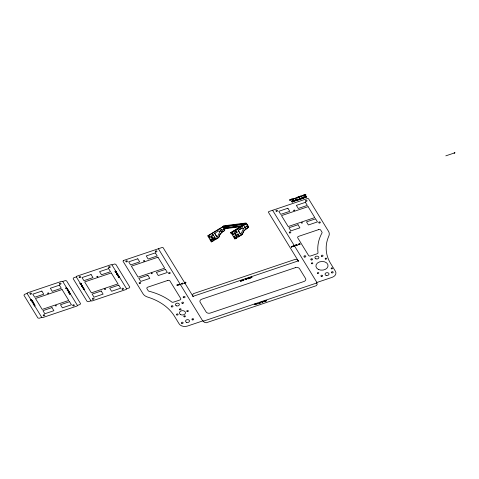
<?xml version="1.0" encoding="UTF-8"?>
<svg xmlns="http://www.w3.org/2000/svg" width="479" height="479" viewBox="0 0 479 479"><rect width="100%" height="100%" fill="white"/><g stroke="black" fill="none" stroke-linecap="round" stroke-linejoin="round"><path stroke-width="0.72" d="M222.262 231.968L224.501 230.644L224.855 229.824A2.437 1.742 -3.1 0 0 224.753 229.345L223.25 226.477L207.826 235.794L211.215 241.877L213.49 240.692L212.802 239.081L213.371 240.703L211.359 241.925M246.553 223.4L245.996 222.992L223.394 225.872L223.25 226.381L246.535 223.376L231.171 232.908L234.728 238.883C239.566 238.195 234.512 236.584 236.955 235.704M234.872 238.931L237.003 237.698L236.189 236.105M213.383 238.674L214.424 240.069L218.274 237.746A2.048 1.467 -3.1 0 0 218.921 236.842L219.945 234.417L221.717 232.465M214.424 240.069L218.394 237.728A2.048 1.467 -3.1 0 0 219.047 236.83L220.065 234.405L221.4 232.746M236.889 235.68L237.931 237.075L241.781 234.752A2.048 1.467 -3.1 0 0 242.434 233.848L244.062 230.698M237.931 237.075L241.901 234.734A2.048 1.467 -3.1 0 0 242.554 233.836L243.811 231.052M223.124 226.549L224.633 229.363A2.437 1.742 -3.1 0 1 224.735 229.842L224.382 230.662M222.939 226.657L223.352 226.519L223.154 226.214M219.011 229.034L219.43 228.782M27.081 293.465L27.411 292.861L61.881 281.245L62.719 281.46L65.354 280.574L66.611 280.898L80.544 303.584L80.047 304.5L77.412 305.386L77.083 305.997L42.607 317.607L41.769 317.391L39.14 318.278L37.883 317.954L23.95 295.268L24.447 294.351L27.081 293.465L41.769 317.391M76.293 276.892L76.622 276.281L111.098 264.671L111.936 264.887L114.565 264.001L115.822 264.324L129.755 287.011L129.258 287.927L126.624 288.813L126.294 289.418L91.824 301.034L90.986 300.818L88.352 301.704L87.094 301.381L73.161 278.694L73.658 277.778L76.293 276.892L90.986 300.818M244.769 226.848L244.625 227.291A1.611 1.15 -3.1 0 0 244.709 227.657L245.152 228.07M214.766 233.201L217.005 237.153L217.55 236.788L219.699 232.046L218.795 230.794L214.688 233.291L217.005 237.153M242.212 227.83L238.291 230.345L240.326 234.045L240.967 233.896L243.248 229.273L242.548 227.902L238.171 230.363L240.518 234.159M246.829 226.04L246.877 226.573M247.996 227.561L248.248 226.848A2.437 1.742 -3.1 0 0 248.146 226.369L246.619 223.711L248.266 226.351A2.437 1.742 -3.1 0 1 248.367 226.83L248.116 227.549L244.212 230.387M243.943 230.716L248.014 227.651M223.31 226.585L246.613 223.699L231.315 232.974M244.847 226.765L244.506 227.309A1.611 1.15 -3.1 0 0 244.589 227.675L245.374 228.118M221.148 229.477L220.807 230.219A2.311 1.653 -3.1 0 0 220.939 230.794L221.322 231.243M224.184 228.339L240.608 226.25A2.431 1.742 -3.1 0 0 241.644 225.908L243.841 224.495L241.584 225.807A2.431 1.742 -3.1 0 1 240.548 226.148L224.124 228.238M221.597 232.477L222.04 232.201M181.421 284.071L181.523 284.065M82.747 286.292L82.442 286.28M117.553 274.204L117.828 274.383L117.445 274.287M221.921 232.213L224.262 230.746M207.802 235.967L223.238 226.699M208.754 236.339L209.413 235.943L210.305 237.494L209.652 237.889L208.754 236.339L209.748 237.829M212.257 234.219L212.91 233.824L213.808 235.375L213.149 235.776L212.257 234.219L213.245 235.716M210.922 236.111L211.67 235.656L212.975 237.907L212.221 238.362L210.922 236.111L212.317 238.303M210.491 239.344L211.149 238.943L212.041 240.494L211.389 240.895L210.491 239.344L211.173 238.985M213.987 237.225L214.646 236.83L215.544 238.38L214.885 238.776L213.987 237.225L214.67 236.871M212.682 239.099L213.442 238.698M240.554 226.717L230.399 232.854L231.189 232.908M230.459 232.956L240.871 226.663L224.423 228.752M232.267 233.345L232.926 232.95L233.818 234.5L233.165 234.896L232.267 233.345L233.261 234.836M235.764 231.231L236.422 230.83L237.321 232.387L236.662 232.782L235.764 231.231L236.758 232.722M234.429 233.117L235.183 232.662L236.482 234.914L235.734 235.369L234.429 233.117L235.207 232.704M234.003 236.351L234.656 235.949L235.554 237.506L234.896 237.901L234.003 236.351L234.991 237.841M237.5 234.231L238.159 233.836L239.051 235.387L238.398 235.788L237.5 234.231L238.494 235.728M221.136 229.417L221.921 229.351L222.561 229.932A2.311 1.653 -3.1 0 1 222.687 230.513L222.238 231.327L221.322 231.333M244.817 226.717L245.811 227.082A1.611 1.15 -3.1 0 1 245.895 227.447L245.146 228.118M223.43 228.962C223.95 230.357 222.885 228.226 223.567 229.651M219.927 231.076C220.43 232.483 219.43 230.309 220.065 231.764M246.942 225.968C245.901 226.98 248.218 226.387 246.769 226.004M243.44 228.082C243.961 229.489 242.901 227.309 243.577 228.77M445.811 155.849L453.882 153.13M454.17 153.035L455.05 152.735M67.042 288.55L66.683 288.675L67.15 288.735M116.253 271.976L115.894 272.096L116.367 272.156M31.56 300.71L31.093 300.752L32.099 300.411L32.321 300.794L31.668 300.89M80.771 284.131L80.304 284.179L81.31 283.837L81.532 284.215L80.885 284.316M69.054 291.813L68.719 291.927L69.192 292.04M118.265 275.239L117.93 275.347L118.403 275.461M193.157 296.297L298.13 260.941M203.497 321.134L316.607 283.035M257.834 303.908C256.439 303.614 257.971 302.794 258.283 303.758L257.48 303.716L258.097 303.722M221.945 231.435L220.819 230.812A2.311 1.653 -3.1 0 1 220.687 230.231L221.256 229.399A0.701 0.503 -3.1 0 1 221.46 229.309M224.094 228.184L240.219 226.19M68.371 290.831L68.228 290.861M295.735 245.763L295.8 245.715M243.769 224.465L224.352 226.914A2.521 1.802 -3.1 0 0 223.501 227.16M454.212 152.52L454.721 153.346M272.587 210.275L316.918 282.46M158.381 248.745L202.707 320.93M111.936 264.887L126.624 288.813M62.719 281.46L77.412 305.386M234.548 233.099L235.83 235.315M214.107 237.213L214.981 238.722M210.61 239.326L211.484 240.835M33.225 302.86L33.536 302.866M33.698 304.123C32.746 304.842 34.973 304.351 34.105 303.68L33.099 304.015L33.698 304.123M68.701 292.124C67.755 292.849 69.976 292.352 69.108 291.681L68.102 292.022L68.701 292.124M82.909 287.55C81.963 288.268 84.184 287.771 83.316 287.101L82.31 287.442L82.909 287.55M117.912 275.551C116.966 276.269 119.187 275.778 118.319 275.108L117.313 275.443L117.912 275.551M299.674 196.839C298.8 197.773 298.585 195.827 299.674 196.839M300.567 196.54C299.692 197.468 299.483 195.522 300.567 196.54M34.326 305.83C34.716 306.045 35.015 305.985 35.129 305.566L34.326 305.83M69.329 293.837C69.748 294.238 70.527 293.747 70.132 293.573L69.329 293.837M83.538 289.256C83.957 289.657 84.735 289.166 84.346 288.993L83.538 289.256M118.541 277.257C118.96 277.658 119.738 277.173 119.349 277L118.541 277.257M32.285 302.524C32.943 303.614 33.943 301.477 32.285 302.524M67.288 290.525C67.946 291.621 68.946 289.484 67.288 290.525M81.496 285.945C82.154 287.041 83.154 284.903 81.496 285.945M116.499 273.952C117.157 275.042 118.157 272.904 116.499 273.952M291.268 199.677C290.819 200.623 289.993 198.707 291.268 199.677M32.865 301.86L32.404 302.01L32.865 301.86M67.868 289.861L67.407 290.011L67.868 289.861M82.077 285.28L81.622 285.436L82.077 285.28M117.086 273.287L116.601 273.539L116.702 273.132C117.379 273.814 115.301 273.581 117.086 273.287M47.72 293.232C48.984 294.657 48.924 291.795 47.72 293.232M96.932 276.658C98.093 278.054 98.339 275.311 96.944 276.593M143.628 260.929C144.628 262.39 145.179 259.558 143.634 260.893M301.117 195.971C302.83 197.444 302.033 195.097 301.117 195.971M301.387 222.825C302.399 224.286 302.926 221.454 301.393 222.789M55.366 305.686C56.624 307.093 56.618 304.285 55.372 305.656M151.28 273.383C152.49 274.814 152.615 271.958 151.28 273.383M250.93 277.233L251.319 277.748L252.032 277.586L251.595 276.874L250.93 277.233M265.318 300.668L265.707 301.183L266.42 301.016L265.983 300.303L265.318 300.668M297.693 197.097C298.261 198.851 296.507 197.168 297.693 197.097M294.789 198.462C293.855 198.252 294.244 198.923 295.19 198.569C296.166 197.809 294.603 198.354 294.789 198.462M296.22 197.983C295.178 197.695 295.759 198.504 296.687 198.055C297.501 197.318 296.052 197.893 296.22 197.983M293.741 210.353C295.04 211.784 294.896 208.934 293.741 210.353M104.584 289.1C105.823 290.537 105.781 287.711 104.584 289.1M292.424 199.264L291.657 199.036L292.034 199.545L292.914 199.587L292.412 198.779L292.424 199.264M33.201 302.405L32.38 302.686L33.201 302.405M68.204 290.412L67.383 290.687L68.204 290.412M82.418 285.831L81.592 286.107L82.418 285.831M117.421 273.832L116.595 274.114L117.421 273.832M299.447 196.893L299.094 196.941L299.447 196.893M300.339 196.594L299.986 196.641L300.339 196.594M251.08 277.209C251.457 278.449 252.205 276.611 251.08 277.209M265.474 300.638C265.845 301.878 266.599 300.04 265.474 300.638M299.513 199.036L299.165 199.701L299.303 198.492L300.423 199.276L299.513 199.036M306.608 196.851L305.608 197.204L306.674 197.12L306.722 196.57L306.123 196.246L305.243 196.647L305.464 197.007C306.668 196.875 304.65 196.408 306.344 196.444L306.608 196.851M302.908 195.432L303.345 195.624L302.908 195.432M181.625 283.43L181.798 283.957L182.379 283.945L182.056 283.323L181.625 283.43M245.14 279.083L245.314 279.616L245.901 279.604L245.571 278.976L245.14 279.083M259.528 302.518L259.708 303.045L260.289 303.033L259.959 302.411L259.528 302.518M295.83 244.961L296.01 245.488L296.591 245.476L296.262 244.853L295.83 244.961M32.195 300.818L31.68 300.668L32.195 300.818M81.406 284.245L80.891 284.095L81.406 284.245M303.59 195.594C302.668 196.983 302.447 194.27 303.59 195.594M182.421 283.161C183.301 284.568 182.691 282.658 182.421 283.161M245.937 278.814C246.817 280.227 246.206 278.317 245.937 278.814M260.325 302.249C261.211 303.656 260.594 301.746 260.325 302.249M296.627 244.691C297.513 246.098 296.896 244.194 296.627 244.691M177.583 285.388L177.098 285.562L177.493 285.64L177.619 285.143L176.919 284.999L177.583 285.388M241.099 281.047L240.614 281.221L241.212 281.131L241.141 280.796L240.434 280.658L241.099 281.047M255.493 304.482L255.008 304.65L255.403 304.728L255.529 304.231L254.822 304.087L255.493 304.482M291.795 246.924L291.31 247.092L291.705 247.176L291.831 246.673L291.124 246.529L291.795 246.924M178.685 285.125L178.116 284.574L178.685 285.125M242.206 280.784L241.638 280.227L242.206 280.784M256.594 304.213L256.026 303.662L256.594 304.213M292.897 246.655L292.328 246.104L292.897 246.655M184.96 282.299L185.223 283.035L185.235 282.263L186.014 282.766L185.613 282.191L184.96 282.299M299.171 243.829L299.435 244.565L299.447 243.793L300.225 244.302L299.824 243.727L299.171 243.829M290.112 200.012L289.711 200.396L289.567 199.737C290.04 199.252 290.951 200.941 290.112 200.012M249.912 277.479L250.05 278.054L250.87 277.868L250.667 277.389L249.912 277.479M264.306 300.908L264.444 301.483L265.258 301.303L265.055 300.824L264.306 300.908M123.325 260.552L122.989 261.163L143.005 293.747A9.568 6.85 -3.1 0 0 147.712 297.1A54.211 38.799 -3.1 0 1 174.38 316.104L179.158 323.882A6.377 4.562 -3.1 0 0 187.534 326.037L203.258 320.744L204.168 322.223L206.263 322.762L316.445 285.646L317.278 284.125L316.368 282.646L332.091 277.353A6.377 4.562 -3.1 0 0 335.408 271.258L330.63 263.48A54.211 38.799 -3.1 0 1 328.816 236.099A9.568 6.85 -3.1 0 0 328.492 231.273L308.482 198.683L307.644 198.468L268.701 211.586L268.372 212.197L298.513 261.283L297.459 259.852L295.363 259.313L193.312 293.687L192.486 295.208L193.247 296.735L163.099 247.655L162.261 247.439L123.325 260.552M30.842 300.01L30.967 300.471L32.003 300.255L30.925 300.273L31.662 299.698L30.842 300.01M65.845 288.011L65.97 288.478L67.006 288.262L65.928 288.28L66.665 287.705L65.845 288.011M80.053 283.43L80.179 283.897L81.214 283.682L80.137 283.7L80.873 283.125L80.053 283.43M115.056 271.437L115.182 271.898L116.217 271.683L115.14 271.707L115.876 271.126L115.056 271.437M69.467 293.849L69.886 293.974L69.467 293.849M83.681 289.268L84.094 289.394L83.681 289.268M118.684 277.275L119.097 277.401L118.684 277.275M67.329 288.903L66.096 288.759L67.102 288.418L67.329 288.903M116.541 272.323L115.307 272.18L116.313 271.844L116.541 272.323M32.985 301.956C31.351 302.135 32.35 302.411 32.482 301.704L32.985 301.956M67.988 289.963C66.359 290.142 67.353 290.412 67.485 289.705L67.988 289.963M82.202 285.382C80.568 285.562 81.562 285.831 81.699 285.125L82.202 285.382M179.625 284.556L180.194 284.634L179.625 284.556M296.285 200.18L297.058 200.282L296.285 200.18M300.644 198.713L301.411 198.815L300.644 198.713M243.146 280.215L243.709 280.293L243.146 280.215M293.837 246.092L294.399 246.17L293.837 246.092M301.231 196.659L300.411 196.097L301.231 196.659M181.822 283.394L182.182 283.975L181.822 283.394M245.338 279.053L245.697 279.634L245.338 279.053M296.034 244.925L296.393 245.505L296.034 244.925M259.732 302.483L260.091 303.063L259.732 302.483M177.104 284.987L177.428 285.215L177.104 284.987M183.074 283.616L182.649 283.478L183.074 283.616M240.626 280.64L240.943 280.874L240.626 280.64M246.589 279.275L246.164 279.137L246.589 279.275M291.316 246.517L291.633 246.751L291.316 246.517M297.279 245.152L296.86 245.014L297.279 245.152M255.014 304.075L255.331 304.303L255.014 304.075M260.977 302.71L260.558 302.566L260.977 302.71M34.213 304.165L33.716 303.92L34.213 304.165M83.424 287.592L82.927 287.346L83.424 287.592M179.613 284.46L179.559 284.837L180.373 284.67C180.553 283.664 178.649 284.562 179.613 284.46M296.267 200.042L296.19 200.557L297.303 200.33C296.321 198.264 297.13 200.683 295.729 199.695L294.747 200.378C293.226 199.599 296.705 202.306 295.483 199.779L296.267 200.042M300.626 198.575L300.549 199.09L301.662 198.863C300.68 196.797 301.483 199.216 300.088 198.222L300.626 198.575M243.134 280.113L243.075 280.496L243.889 280.329C244.068 279.323 242.164 280.215 243.134 280.113M293.825 245.99L293.765 246.374L294.585 246.2C294.765 245.194 292.855 246.092 293.825 245.99M250.182 277.431L250.146 277.97L250.733 277.856L250.182 277.431M264.57 300.866L264.54 301.405L265.121 301.285L264.57 300.866M244.943 279.724L244.943 279.724M259.301 303.105L259.576 303.291L259.301 303.105M184.349 282.82L184.199 283.251L185.002 283.107L184.565 282.4L184.349 282.82M298.561 244.35L298.405 244.781L299.207 244.643L298.776 243.931L298.561 244.35M184.403 282.903L184.816 283.071L184.403 282.903M298.609 244.44L299.028 244.601L298.609 244.44M291.43 199.108L291.795 199.695L291.43 199.108M293.136 198.534L293.316 199.288C292.16 199.851 294.884 198.935 293.549 199.21L293.136 198.534M298.483 196.731L298.98 197.546L298.483 196.731M303.752 194.959L304.249 195.767L303.752 194.959M304.195 194.809L304.56 195.396L304.195 194.809M304.644 194.66L304.925 195.54L305.273 195.426L305.141 194.803L306.033 195.169L305.536 194.36L305.716 195.067L304.872 194.582L305.033 195.3L304.644 194.66M291.843 199.779L291.843 199.779M304.608 195.474L304.608 195.474M292.459 200.797L291.436 201.138L292.346 200.97L292.549 201.3L291.861 201.665L292.801 201.707L292.058 202.096L293.052 201.761L292.459 200.797M292.926 200.635L293.346 201.659L293.483 200.617L294.651 201.222L294.058 200.252L294.393 201.138L293.489 200.45L293.423 201.443L292.926 200.635M297.872 198.971L297.962 199.474L297.315 199.689L298.213 199.887L297.543 200.246L298.465 199.935L297.872 198.971M301.89 197.617L302.231 198.534C300.722 199.174 304.057 198.055 302.411 198.468L301.89 197.617M302.728 197.336L303.309 198.306L302.842 197.546C305.883 199.767 302.399 195.163 303.914 197.851L302.728 197.336M303.973 196.917C304.56 199.216 305.578 196.115 304.883 196.965L303.973 196.917M295.327 200.306L294.866 200.462L295.393 200.851L295.327 200.306M304.895 197.085L304.428 197.24L304.955 197.629L304.895 197.085M41.859 291.1L32.794 294.154L34.698 297.249L43.763 294.196L41.859 291.1M59.402 285.191L50.343 288.244L52.241 291.34L61.306 288.286L59.402 285.191M91.076 274.527L82.011 277.581L83.909 280.676L92.974 277.622L91.076 274.527M108.619 268.617L99.554 271.671L101.452 274.766L110.517 271.713L108.619 268.617M137.772 258.798L128.707 261.851L130.605 264.947L139.67 261.893L137.772 258.798M155.316 252.888L146.251 255.942L148.155 259.037L157.22 255.984L155.316 252.888M287.879 208.239L278.814 211.293L280.718 214.382L289.783 211.329L287.879 208.239M305.422 202.33L296.363 205.383L298.261 208.473L307.326 205.419L305.422 202.33M62.066 289.526L35.452 298.489L42.17 309.416L68.778 300.453L62.066 289.526M111.278 272.946L84.669 281.909L91.381 292.843L117.99 283.879L111.278 272.946M157.974 257.217L131.366 266.18L138.078 277.113L164.692 268.15L157.974 257.217M308.087 206.659L281.472 215.622L288.19 226.555L314.799 217.592L308.087 206.659M69.485 292.789C67.671 293.831 70.85 292.998 69.485 292.789M118.696 276.209C116.882 277.257 120.061 276.425 118.696 276.209M34.482 304.782C32.668 305.83 35.847 304.997 34.482 304.782M83.693 288.208C81.879 289.25 85.058 288.418 83.693 288.208M51.995 307.602L42.93 310.655L44.828 313.751L53.893 310.697L51.995 307.602M69.539 301.692L60.474 304.746L62.372 307.841L71.437 304.788L69.539 301.692M101.207 291.028L92.142 294.076L94.04 297.172L103.105 294.118L101.207 291.028M118.75 285.119L109.685 288.166L111.583 291.262L120.648 288.208L118.75 285.119M147.903 275.299L138.838 278.347L140.742 281.442L149.807 278.389L147.903 275.299M165.453 269.39L156.388 272.437L158.286 275.533L167.351 272.479L165.453 269.39M298.016 224.735L288.951 227.788L290.849 230.884L299.914 227.83L298.016 224.735M315.559 218.825L306.494 221.879L308.392 224.974L317.457 221.921L315.559 218.825M167.842 280.407L147.777 287.161A1.593 1.144 -3.1 0 0 146.951 288.687L148.161 290.651A1.593 1.144 -3.1 0 0 148.999 291.226A59.24 42.397 -3.1 0 1 171.59 301.896A1.593 1.144 -3.1 0 0 173.446 302.159L179.87 299.998A1.593 1.144 -3.1 0 0 180.703 298.471L169.937 280.945A1.593 1.144 -3.1 0 0 167.842 280.407M318.649 229.609L298.591 236.363A1.593 1.144 -3.1 0 0 297.764 237.889L308.53 255.421A1.593 1.144 -3.1 0 0 310.626 255.96L317.05 253.792A1.593 1.144 -3.1 0 0 318.002 252.583A59.24 42.397 -3.1 0 1 321.99 232.962A1.593 1.144 -3.1 0 0 321.954 232.111L320.744 230.148A1.593 1.144 -3.1 0 0 318.649 229.609M247.505 278.251L247.93 278.964L247.589 278.407C249.535 279.862 247.481 277.012 248.373 278.634L247.505 278.251M248.691 277.856C247.835 277.928 249.733 279.143 249.308 277.766C250.535 278.706 249.403 278.155 248.691 277.856M295.375 267.665L201.803 299.183A3.191 2.281 -3.1 0 0 200.15 302.225L206.126 311.961A3.191 2.281 -3.1 0 0 210.317 313.038L303.89 281.52A3.191 2.281 -3.1 0 0 305.548 278.473L299.567 268.743A3.191 2.281 -3.1 0 0 295.375 267.665M261.893 301.686L262.324 302.399L261.977 301.836C263.923 303.297 261.875 300.441 262.767 302.063L261.893 301.686M263.079 301.285C262.229 301.357 264.121 302.572 263.695 301.195C264.923 302.135 263.791 301.584 263.079 301.285M318.349 269.42A6.089 4.359 -3.1 0 0 328.019 266.162A6.089 4.359 -3.1 0 0 319.559 261.881A6.089 4.359 -3.1 0 0 318.349 269.42M276.245 211.221A0.796 0.569 -3.1 0 0 277.509 210.796A0.796 0.569 -3.1 0 0 276.401 210.239A0.796 0.569 -3.1 0 0 276.245 211.221M305.782 201.276A0.796 0.569 -3.1 0 0 307.045 200.851A0.796 0.569 -3.1 0 0 305.937 200.288A0.796 0.569 -3.1 0 0 305.782 201.276M289.544 232.878A0.796 0.569 -3.1 0 0 290.813 232.453A0.796 0.569 -3.1 0 0 289.705 231.89A0.796 0.569 -3.1 0 0 289.544 232.878M319.08 222.933A0.796 0.569 -3.1 0 0 320.343 222.501A0.796 0.569 -3.1 0 0 319.236 221.945A0.796 0.569 -3.1 0 0 319.08 222.933M184.134 316.793A0.796 0.569 -3.1 0 0 185.397 316.368A0.796 0.569 -3.1 0 0 184.289 315.811A0.796 0.569 -3.1 0 0 184.134 316.793M179.823 309.781A0.796 0.569 -3.1 0 0 181.092 309.356A0.796 0.569 -3.1 0 0 179.984 308.793A0.796 0.569 -3.1 0 0 179.823 309.781M155.669 251.834A0.796 0.569 -3.1 0 0 156.938 251.409A0.796 0.569 -3.1 0 0 155.831 250.846A0.796 0.569 -3.1 0 0 155.669 251.834M126.139 261.785A0.796 0.569 -3.1 0 0 127.402 261.354A0.796 0.569 -3.1 0 0 126.294 260.798A0.796 0.569 -3.1 0 0 126.139 261.785M168.967 273.491A0.796 0.569 -3.1 0 0 170.237 273.066A0.796 0.569 -3.1 0 0 169.129 272.503A0.796 0.569 -3.1 0 0 168.967 273.491M139.437 283.436A0.796 0.569 -3.1 0 0 140.7 283.011A0.796 0.569 -3.1 0 0 139.593 282.448A0.796 0.569 -3.1 0 0 139.437 283.436M180.649 314.607A3.03 2.167 -3.1 0 0 185.463 312.985A3.03 2.167 -3.1 0 0 181.248 310.859A3.03 2.167 -3.1 0 0 180.649 314.607M187.097 311.5A0.796 0.569 -3.1 0 0 188.367 311.069A0.796 0.569 -3.1 0 0 187.259 310.512A0.796 0.569 -3.1 0 0 187.097 311.5M176.865 314.942A0.796 0.569 -3.1 0 0 178.128 314.517A0.796 0.569 -3.1 0 0 177.02 313.961A0.796 0.569 -3.1 0 0 176.865 314.942M108.972 267.563A0.796 0.569 -3.1 0 0 110.236 267.138A0.796 0.569 -3.1 0 0 109.128 266.575A0.796 0.569 -3.1 0 0 108.972 267.563M79.436 277.515A0.796 0.569 -3.1 0 0 80.706 277.084A0.796 0.569 -3.1 0 0 79.598 276.527A0.796 0.569 -3.1 0 0 79.436 277.515M122.271 289.22A0.796 0.569 -3.1 0 0 123.54 288.795A0.796 0.569 -3.1 0 0 122.432 288.232A0.796 0.569 -3.1 0 0 122.271 289.22M92.74 299.165A0.796 0.569 -3.1 0 0 94.004 298.74A0.796 0.569 -3.1 0 0 92.896 298.178A0.796 0.569 -3.1 0 0 92.74 299.165M326.079 275.335A1.976 1.413 -3.1 0 0 329.019 274A1.976 1.413 -3.1 0 0 326.025 272.886A1.976 1.413 -3.1 0 0 326.079 275.335M315.948 258.834A1.976 1.413 -3.1 0 0 318.882 257.498A1.976 1.413 -3.1 0 0 315.895 256.385A1.976 1.413 -3.1 0 0 315.948 258.834M176.428 305.83A1.976 1.413 -3.1 0 0 179.362 304.494A1.976 1.413 -3.1 0 0 176.374 303.381A1.976 1.413 -3.1 0 0 176.428 305.83M186.559 322.331A1.976 1.413 -3.1 0 0 189.492 320.99A1.976 1.413 -3.1 0 0 186.505 319.876A1.976 1.413 -3.1 0 0 186.559 322.331M331.863 272.856A0.874 0.629 -3.1 0 0 333.18 272.282A0.874 0.629 -3.1 0 0 331.869 271.767A0.874 0.629 -3.1 0 0 331.863 272.856M321.355 276.407A0.874 0.629 -3.1 0 0 322.654 275.814A0.874 0.629 -3.1 0 0 321.325 275.317A0.874 0.629 -3.1 0 0 321.355 276.407M181.828 323.403A0.874 0.629 -3.1 0 0 183.134 322.804A0.874 0.629 -3.1 0 0 181.804 322.313A0.874 0.629 -3.1 0 0 181.828 323.403M192.354 319.852A0.874 0.629 -3.1 0 0 193.66 319.259A0.874 0.629 -3.1 0 0 192.33 318.769A0.874 0.629 -3.1 0 0 192.354 319.852M321.744 256.361A0.874 0.629 -3.1 0 0 323.05 255.768A0.874 0.629 -3.1 0 0 321.72 255.271A0.874 0.629 -3.1 0 0 321.744 256.361M311.218 259.905A0.874 0.629 -3.1 0 0 312.524 259.313A0.874 0.629 -3.1 0 0 311.194 258.822A0.874 0.629 -3.1 0 0 311.218 259.905M171.692 306.901A0.874 0.629 -3.1 0 0 172.997 306.315A0.874 0.629 -3.1 0 0 171.68 305.812A0.874 0.629 -3.1 0 0 171.692 306.901M182.224 303.357A0.874 0.629 -3.1 0 0 183.529 302.764A0.874 0.629 -3.1 0 0 182.2 302.267A0.874 0.629 -3.1 0 0 182.224 303.357M59.761 284.143A0.796 0.569 -3.1 0 0 61.025 283.712A0.796 0.569 -3.1 0 0 59.917 283.155A0.796 0.569 -3.1 0 0 59.761 284.143M30.225 294.088A0.796 0.569 -3.1 0 0 31.488 293.663A0.796 0.569 -3.1 0 0 30.381 293.1A0.796 0.569 -3.1 0 0 30.225 294.088M73.059 305.794A0.796 0.569 -3.1 0 0 74.323 305.368A0.796 0.569 -3.1 0 0 73.215 304.812A0.796 0.569 -3.1 0 0 73.059 305.794M43.523 315.745A0.796 0.569 -3.1 0 0 44.792 315.314A0.796 0.569 -3.1 0 0 43.685 314.757A0.796 0.569 -3.1 0 0 43.523 315.745M304.416 257.019A0.958 0.683 -3.1 0 0 305.836 256.373A0.958 0.683 -3.1 0 0 304.387 255.834A0.958 0.683 -3.1 0 0 304.416 257.019M183.649 297.698A0.958 0.683 -3.1 0 0 185.068 297.052A0.958 0.683 -3.1 0 0 183.625 296.513A0.958 0.683 -3.1 0 0 183.649 297.698M331.504 268.809A0.701 0.503 -3.1 0 0 332.546 268.336A0.701 0.503 -3.1 0 0 331.486 267.941A0.701 0.503 -3.1 0 0 331.504 268.809M311.751 263.725A0.701 0.503 -3.1 0 0 312.805 263.27A0.701 0.503 -3.1 0 0 311.763 262.857A0.701 0.503 -3.1 0 0 311.751 263.725M325.54 259.097A0.701 0.503 -3.1 0 0 326.582 258.618A0.701 0.503 -3.1 0 0 325.516 258.223A0.701 0.503 -3.1 0 0 325.54 259.097M317.733 273.449A0.701 0.503 -3.1 0 0 318.774 272.97A0.701 0.503 -3.1 0 0 317.709 272.581A0.701 0.503 -3.1 0 0 317.733 273.449"/></g></svg>
